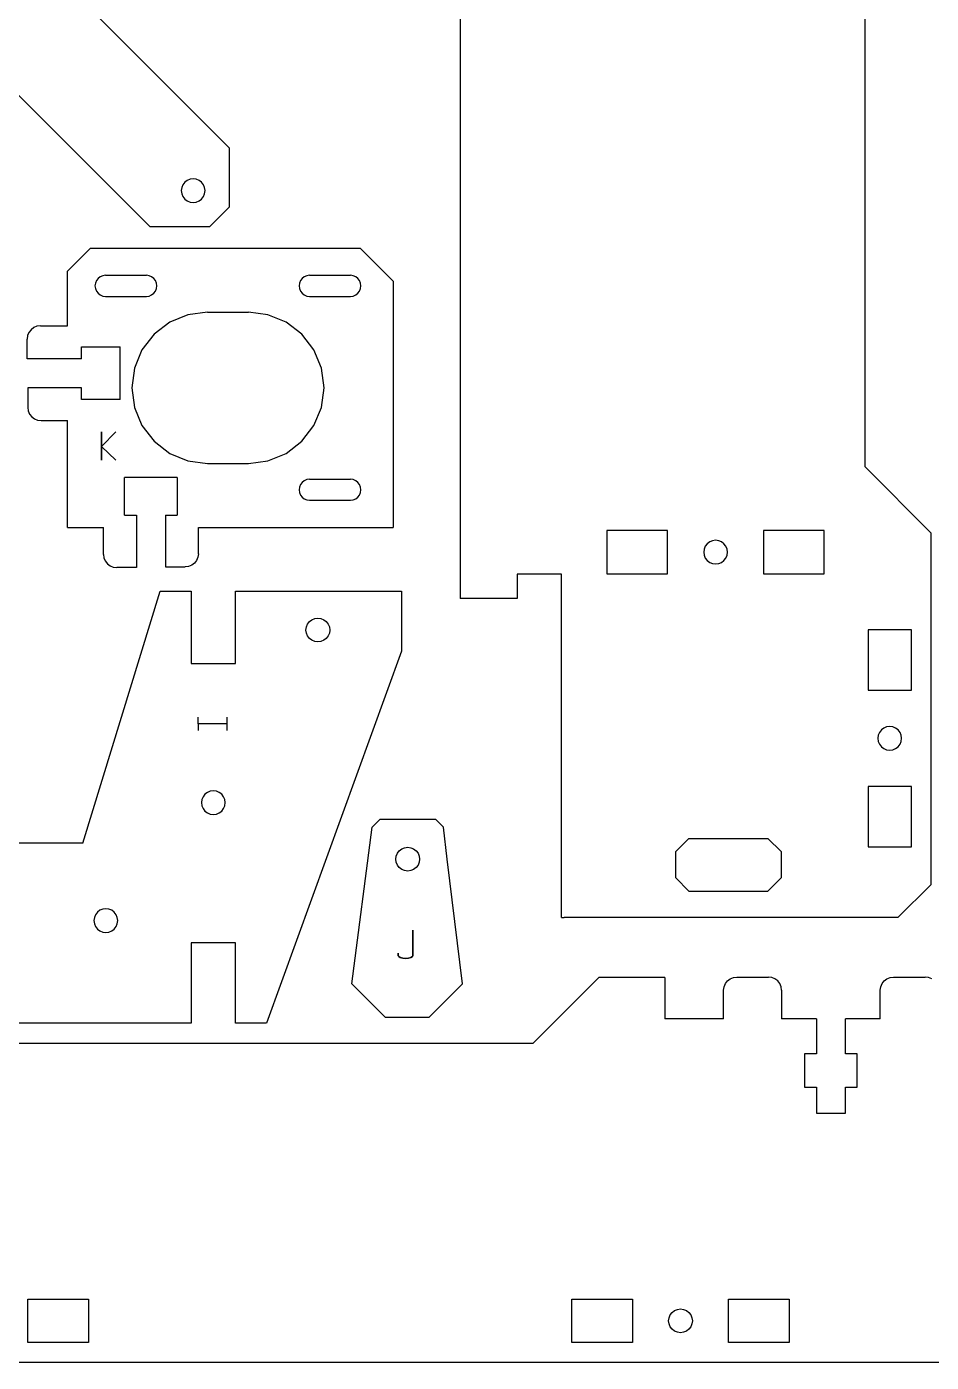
# Model space of a CAD drawing. Extents: x -950 to 1013, y 49 to 1405.
# Drawn here: x 210 to 599, y 49 to 624 of the extents above; entities that cross this region are included whole.
import ezdxf

# ---------------------------------------------------------------- set-up
doc = ezdxf.new("R2010")
doc.units = 0
doc.layers.get('0').update_dxf_attribs({"linetype": 'CONTINUOUS'})

msp = doc.modelspace()

# ---------------------------------------------------------------- linework, layer by layer
at = {"color": 2}
for points in [[(570.956607, 434.304315), (570.956607, 1212.414237)], [(396.625975, 1161.390651), (396.625975, 377.637571)], [(599.303064, 405.957861), (570.956607, 434.304315)], [(599.303064, 405.957861), (599.303064, 254.304323)], [(421.145649, 388.099596), (421.145649, 377.637571)], [(440.279504, 388.099596), (421.145649, 388.099596)], [(440.279504, 240.157301), (440.279504, 388.099596)], [(421.145649, 377.637571), (396.625975, 377.637571)], [(599.303064, 254.304323), (585.129841, 240.131109)], [(440.279504, 240.157301), (441.413351, 240.13114)], [(585.129841, 240.131109), (441.413351, 240.131109)]]:
    msp.add_lwpolyline(points, dxfattribs=at)
at = {"color": 4}
for points in [[(198.001418, 670.997109), (297.213976, 571.784548)], [(263.198239, 537.768805), (206.505343, 594.461693)], [(297.213976, 571.784548), (297.213976, 546.272739)], [(288.710047, 537.768805), (297.213976, 546.272739)], [(288.710047, 537.768805), (263.198239, 537.768805)]]:
    msp.add_lwpolyline(points, dxfattribs=at)
at = {"color": 7}
for points in [[(282.973447, 558.258421), (281.652862, 558.432284), (280.332272, 558.258421), (279.101678, 557.748692), (278.044951, 556.937836), (277.234086, 555.8811), (276.724361, 554.650509), (276.550503, 553.329924), (276.724361, 552.009331), (277.234086, 550.77874), (278.044951, 549.722004), (279.101678, 548.911148), (280.332272, 548.401419), (281.652862, 548.227557), (282.973447, 548.401419), (284.204041, 548.911148), (285.260777, 549.722004), (286.071638, 550.77874), (286.581367, 552.009331), (286.755225, 553.329924), (286.581367, 554.650509), (286.071638, 555.8811), (285.260777, 556.937836), (284.204041, 557.748692), (282.973447, 558.258421)], [(239.987336, 514.588573), (239.53424, 513.494708), (239.379704, 512.320853), (239.53424, 511.146995)], [(240.708104, 515.527892), (239.987336, 514.588573)], [(241.647415, 516.248651), (240.708104, 515.527892)], [(242.741279, 516.701747), (241.647415, 516.248651)], [(243.915137, 516.856283), (242.741279, 516.701747)], [(243.915137, 516.856283), (261.489938, 516.856283)], [(262.663793, 516.701747), (261.489938, 516.856283)], [(263.757648, 516.248651), (262.663793, 516.701747)], [(264.696967, 515.527892), (263.757648, 516.248651)], [(265.417736, 514.588573), (264.696967, 515.527892)], [(265.870822, 513.494708), (265.417736, 514.588573)], [(266.025367, 512.320853), (265.870822, 513.494708)], [(265.870822, 511.146995), (266.025367, 512.320853)], [(327.408234, 513.494708), (327.253689, 512.320853), (327.408234, 511.146995)], [(329.521408, 516.248651), (328.582089, 515.527892), (327.86132, 514.588573), (327.408234, 513.494708)], [(330.615264, 516.701747), (329.521408, 516.248651)], [(331.789118, 516.856283), (330.615264, 516.701747)], [(331.789118, 516.856283), (349.363919, 516.856283)], [(350.537777, 516.701747), (349.363919, 516.856283)], [(351.631642, 516.248651), (350.537777, 516.701747)], [(352.570961, 515.527892), (351.631642, 516.248651)], [(353.29172, 514.588573), (352.570961, 515.527892)], [(353.744816, 513.494708), (353.29172, 514.588573)], [(353.744816, 511.146995), (353.899352, 512.320853), (353.744816, 513.494708)], [(239.53424, 511.146995), (239.987336, 510.053139)], [(239.987336, 510.053139), (240.708104, 509.11382)], [(240.708104, 509.11382), (241.647415, 508.39306)], [(241.647415, 508.39306), (242.741279, 507.939965), (243.915137, 507.78542)], [(243.915137, 507.78542), (261.489938, 507.78542)], [(261.489938, 507.78542), (262.663793, 507.939965)], [(262.663793, 507.939965), (263.757648, 508.39306)], [(263.757648, 508.39306), (264.696967, 509.11382)], [(264.696967, 509.11382), (265.417736, 510.053139)], [(265.417736, 510.053139), (265.870822, 511.146995)], [(327.408234, 511.146995), (327.86132, 510.053139)], [(327.86132, 510.053139), (328.582089, 509.11382)], [(328.582089, 509.11382), (329.521408, 508.39306), (330.615264, 507.939965)], [(330.615264, 507.939965), (331.789118, 507.78542)], [(331.789118, 507.78542), (349.363919, 507.78542)], [(349.363919, 507.78542), (350.537777, 507.939965), (351.631642, 508.39306)], [(351.631642, 508.39306), (352.570961, 509.11382)], [(352.570961, 509.11382), (353.29172, 510.053139)], [(353.29172, 510.053139), (353.744816, 511.146995)], [(287.852128, 500.982276), (279.41504, 499.871517)], [(287.852128, 500.982276), (305.426928, 500.982276)], [(313.864016, 499.871517), (305.426928, 500.982276)], [(279.41504, 499.871517), (271.552921, 496.614915), (264.801569, 491.434421), (259.621073, 484.683069), (256.364482, 476.820955), (255.253711, 468.383859), (256.364482, 459.946772)], [(321.726135, 496.614915), (313.864016, 499.871517)], [(328.477487, 491.434421), (321.726135, 496.614915)], [(333.657984, 484.683069), (328.477487, 491.434421)], [(336.914575, 476.820955), (333.657984, 484.683069)], [(336.914575, 459.946772), (338.025345, 468.383859), (336.914575, 476.820955)], [(256.364482, 459.946772), (259.621073, 452.084653)], [(333.657984, 452.084653), (336.914575, 459.946772)], [(259.621073, 452.084653), (264.801569, 445.3333), (271.552921, 440.152804), (279.41504, 436.896213), (287.852128, 435.785442)], [(328.477487, 445.3333), (333.657984, 452.084653)], [(321.726135, 440.152804), (328.477487, 445.3333)], [(313.864016, 436.896213), (321.726135, 440.152804)], [(287.852128, 435.785442), (305.426928, 435.785442)], [(305.426928, 435.785442), (313.864016, 436.896213)], [(327.86132, 426.714588), (327.408234, 425.620724)], [(328.582089, 427.653899), (327.86132, 426.714588)], [(329.521408, 428.374667), (328.582089, 427.653899)], [(330.615264, 428.827757), (329.521408, 428.374667)], [(331.789118, 428.982299), (330.615264, 428.827757)], [(331.789118, 428.982299), (349.363919, 428.982299)], [(350.537777, 428.827757), (349.363919, 428.982299)], [(351.631642, 428.374667), (350.537777, 428.827757)], [(352.570961, 427.653899), (351.631642, 428.374667)], [(353.29172, 426.714588), (352.570961, 427.653899)], [(353.744816, 425.620724), (353.29172, 426.714588)], [(327.408234, 425.620724), (327.253689, 424.446869)], [(327.253689, 424.446869), (327.408234, 423.27301)], [(327.408234, 423.27301), (327.86132, 422.179149)], [(327.86132, 422.179149), (328.582089, 421.239835), (329.521408, 420.519067), (330.615264, 420.06598), (331.789118, 419.911435)], [(349.363919, 419.911435), (350.537777, 420.06598)], [(350.537777, 420.06598), (351.631642, 420.519067)], [(351.631642, 420.519067), (352.570961, 421.239835), (353.29172, 422.179149)], [(353.29172, 422.179149), (353.744816, 423.27301)], [(353.899352, 424.446869), (353.744816, 425.620724)], [(353.744816, 423.27301), (353.899352, 424.446869)], [(331.789118, 419.911435), (349.363919, 419.911435)], [(485.917271, 406.949749), (459.838536, 406.949749)], [(459.838536, 406.949749), (459.838536, 388.241124)], [(485.917271, 388.241124), (485.917271, 406.949749)], [(527.303081, 406.949749), (527.303081, 388.241124)], [(553.381806, 406.949749), (527.303081, 406.949749)], [(553.381806, 388.241124), (553.381806, 406.949749)], [(501.676942, 398.917301), (501.502921, 397.595444), (501.676942, 396.273589), (502.187159, 395.041819), (502.9988, 393.984077), (504.056542, 393.172435), (505.288321, 392.662219), (506.610167, 392.488197), (507.932025, 392.662219), (509.1638, 393.172435), (510.221542, 393.984077), (511.033184, 395.041819), (511.5434, 396.273589), (511.717425, 397.595444), (511.5434, 398.917301), (511.033184, 400.149068), (510.221542, 401.206819)], [(502.187159, 400.149068), (501.676942, 398.917301)], [(502.9988, 401.206819), (502.187159, 400.149068)], [(504.056542, 402.018452), (502.9988, 401.206819)], [(505.288321, 402.528677), (504.056542, 402.018452)], [(506.610167, 402.702701), (505.288321, 402.528677)], [(509.1638, 402.018452), (507.932025, 402.528677), (506.610167, 402.702701)], [(510.221542, 401.206819), (509.1638, 402.018452)], [(459.838536, 388.241124), (485.917271, 388.241124)], [(527.303081, 388.241124), (553.381806, 388.241124)], [(331.735118, 367.658581), (332.794233, 368.471259)], [(332.794233, 368.471259), (334.027585, 368.98213)], [(334.027585, 368.98213), (335.351138, 369.156388)], [(335.351138, 369.156388), (336.674687, 368.98213)], [(336.674687, 368.98213), (337.908047, 368.471259)], [(337.908047, 368.471259), (338.967153, 367.658581)], [(330.23732, 364.042565), (330.411569, 365.366115)], [(330.411569, 362.719012), (330.23732, 364.042565)], [(330.411569, 365.366115), (330.92244, 366.599475)], [(330.92244, 361.485652), (330.411569, 362.719012)], [(330.92244, 366.599475), (331.735118, 367.658581)], [(338.967153, 367.658581), (339.779832, 366.599475)], [(339.779832, 366.599475), (340.290703, 365.366115)], [(340.290703, 362.719012), (339.779832, 361.485652)], [(340.290703, 365.366115), (340.46496, 364.042565)], [(340.46496, 364.042565), (340.290703, 362.719012)], [(572.232218, 364.146645), (572.232218, 338.067916), (590.940887, 338.067916), (590.940887, 364.146645), (572.232218, 364.146645)], [(331.735118, 360.426549), (330.92244, 361.485652)], [(332.794233, 359.613868), (331.735118, 360.426549)], [(334.027585, 359.102997), (332.794233, 359.613868)], [(335.351138, 358.928748), (334.027585, 359.102997)], [(336.674687, 359.102997), (335.351138, 358.928748)], [(337.908047, 359.613868), (336.674687, 359.102997)], [(338.967153, 360.426549), (337.908047, 359.613868)], [(339.779832, 361.485652), (338.967153, 360.426549)], [(580.264696, 322.308235), (579.032929, 321.798019)], [(581.586551, 322.48226), (580.264696, 322.308235)], [(582.908409, 322.308235), (581.586551, 322.48226)], [(584.140175, 321.798019), (582.908409, 322.308235)], [(576.653329, 318.696869), (576.479305, 317.375011)], [(576.479305, 317.375011), (576.653329, 316.053156)], [(577.163542, 319.928635), (576.653329, 318.696869)], [(577.975184, 320.986381), (577.163542, 319.928635)], [(579.032929, 321.798019), (577.975184, 320.986381)], [(585.197929, 320.986381), (584.140175, 321.798019)], [(586.009567, 319.928635), (585.197929, 320.986381)], [(586.519784, 318.696869), (586.009567, 319.928635)], [(586.693809, 317.375011), (586.519784, 318.696869)], [(586.519784, 316.053156), (586.693809, 317.375011)], [(576.653329, 316.053156), (577.163542, 314.821389), (577.975184, 313.763635)], [(577.975184, 313.763635), (579.032929, 312.952002)], [(579.032929, 312.952002), (580.264696, 312.441781)], [(580.264696, 312.441781), (581.586551, 312.267756)], [(581.586551, 312.267756), (582.908409, 312.441781)], [(582.908409, 312.441781), (584.140175, 312.952002)], [(584.140175, 312.952002), (585.197929, 313.763635)], [(585.197929, 313.763635), (586.009567, 314.821389)], [(586.009567, 314.821389), (586.519784, 316.053156)], [(289.013558, 294.594939), (287.780198, 294.084068), (286.721096, 293.271386), (285.908417, 292.212275), (285.397543, 290.978924), (285.223298, 289.655371), (285.397543, 288.331813)], [(290.337111, 294.769188), (289.013558, 294.594939)], [(291.660664, 294.594939), (290.337111, 294.769188)], [(292.894024, 294.084068), (291.660664, 294.594939)], [(294.765809, 292.212275), (293.953127, 293.271386), (292.894024, 294.084068)], [(590.940887, 296.682109), (572.232218, 296.682109), (572.232218, 270.603371), (590.940887, 270.603371), (590.940887, 296.682109)], [(285.397543, 288.331813), (285.908417, 287.098461)], [(289.013558, 284.715797), (290.337111, 284.541548), (291.660664, 284.715797), (292.894024, 285.226668), (293.953127, 286.039355), (294.765809, 287.098461), (295.276689, 288.331813), (295.450937, 289.655371)], [(295.276689, 290.978924), (294.765809, 292.212275)], [(295.450937, 289.655371), (295.276689, 290.978924)], [(285.908417, 287.098461), (286.721096, 286.039355), (287.780198, 285.226668)], [(287.780198, 285.226668), (289.013558, 284.715797)], [(495.135593, 274.251212), (489.466304, 268.581923)], [(495.135593, 274.251212), (529.139902, 274.251212)], [(534.809191, 268.581923), (529.139902, 274.251212)], [(368.925015, 265.313562), (369.099264, 266.637115)], [(369.099264, 263.990013), (368.925015, 265.313562)], [(369.099264, 266.637115), (369.610135, 267.870475)], [(369.610135, 267.870475), (370.422816, 268.929581)], [(370.422816, 268.929581), (371.481919, 269.74226)], [(371.481919, 269.74226), (372.715279, 270.253131)], [(372.715279, 270.253131), (374.038832, 270.427388)], [(374.038832, 270.427388), (375.362385, 270.253131)], [(375.362385, 270.253131), (376.595745, 269.74226)], [(376.595745, 269.74226), (377.654848, 268.929581)], [(377.654848, 268.929581), (378.467526, 267.870475)], [(378.467526, 267.870475), (378.978401, 266.637115)], [(378.978401, 266.637115), (379.152655, 265.313562)], [(379.152655, 265.313562), (378.978401, 263.990013)], [(489.466304, 257.243349), (489.466304, 268.581923)], [(534.809191, 268.581923), (534.809191, 257.243349)], [(369.610135, 262.756653), (369.099264, 263.990013)], [(370.422816, 261.697547), (369.610135, 262.756653)], [(371.481919, 260.884868), (370.422816, 261.697547)], [(372.715279, 260.373997), (371.481919, 260.884868)], [(374.038832, 260.199749), (372.715279, 260.373997)], [(375.362385, 260.373997), (374.038832, 260.199749)], [(376.595745, 260.884868), (375.362385, 260.373997)], [(377.654848, 261.697547), (376.595745, 260.884868)], [(378.467526, 262.756653), (377.654848, 261.697547)], [(378.978401, 263.990013), (378.467526, 262.756653)], [(489.466304, 257.243349), (495.135593, 251.574052), (529.139902, 251.574052), (534.809191, 257.243349)], [(241.505433, 243.269045), (240.446327, 242.456363), (239.633649, 241.397252)], [(242.738793, 243.779916), (241.505433, 243.269045)], [(244.062343, 243.954165), (242.738793, 243.779916)], [(245.385896, 243.779916), (244.062343, 243.954165)], [(246.619256, 243.269045), (245.385896, 243.779916)], [(247.678358, 242.456363), (246.619256, 243.269045)], [(248.49104, 241.397252), (247.678358, 242.456363)], [(239.122769, 240.1639), (238.94852, 238.840348)], [(238.94852, 238.840348), (239.122769, 237.516789)], [(239.633649, 241.397252), (239.122769, 240.1639)], [(239.122769, 237.516789), (239.633649, 236.283435)], [(239.633649, 236.283435), (240.446327, 235.224323)], [(247.678358, 235.224323), (248.49104, 236.283435)], [(249.001911, 240.1639), (248.49104, 241.397252)], [(248.49104, 236.283435), (249.001911, 237.516789)], [(249.17616, 238.840348), (249.001911, 240.1639)], [(249.001911, 237.516789), (249.17616, 238.840348)], [(240.446327, 235.224323), (241.505433, 234.411645)], [(241.505433, 234.411645), (242.738793, 233.90077)], [(242.738793, 233.90077), (244.062343, 233.726525)], [(244.062343, 233.726525), (245.385896, 233.90077)], [(245.385896, 233.90077), (246.619256, 234.411645), (247.678358, 235.224323)], [(210.450152, 75.762819), (236.528886, 75.762819)], [(236.528886, 57.054155), (210.450152, 57.054155), (210.450152, 75.762819)], [(236.528886, 75.762819), (236.528886, 57.054155)], [(444.733543, 57.054155), (444.733543, 75.762819)], [(444.733543, 75.762819), (470.81228, 75.762819)], [(470.81228, 75.762819), (470.81228, 57.054155)], [(512.198087, 57.054155), (512.198087, 75.762819)], [(538.276825, 75.762819), (538.276825, 57.054155), (512.198087, 57.054155)], [(512.198087, 75.762819), (538.276825, 75.762819)], [(487.082177, 68.962116), (487.893807, 70.019861)], [(487.893807, 70.019861), (488.951561, 70.8315)], [(488.951561, 70.8315), (490.183327, 71.341716)], [(490.183327, 71.341716), (491.505185, 71.515741)], [(491.505185, 71.515741), (492.82704, 71.341716)], [(492.82704, 71.341716), (494.058807, 70.8315)], [(494.058807, 70.8315), (495.116561, 70.019861), (495.928194, 68.962116)], [(486.397936, 66.408483), (486.571961, 67.730341)], [(486.571961, 65.086637), (486.397936, 66.408483)], [(486.571961, 67.730341), (487.082177, 68.962116)], [(487.082177, 63.854861), (486.571961, 65.086637)], [(487.893807, 62.797116), (487.082177, 63.854861)], [(495.928194, 63.854861), (495.116561, 62.797116)], [(495.928194, 68.962116), (496.438407, 67.730341)], [(496.438407, 65.086637), (495.928194, 63.854861)], [(496.438407, 67.730341), (496.61244, 66.408483)], [(496.61244, 66.408483), (496.438407, 65.086637)], [(488.951561, 61.985475), (487.893807, 62.797116)], [(490.183327, 61.475261), (488.951561, 61.985475)], [(491.505185, 61.301237), (490.183327, 61.475261)], [(492.82704, 61.475261), (491.505185, 61.301237)], [(494.058807, 61.985475), (492.82704, 61.475261)], [(495.116561, 62.797116), (494.058807, 61.985475)], [(470.81228, 57.054155), (444.733543, 57.054155)]]:
    msp.add_lwpolyline(points, dxfattribs=at)
at = {"color": 5}
for points in [[(227.474192, 518.613755), (237.395449, 528.535012), (353.615896, 528.535012)], [(367.789118, 514.361786), (353.615896, 528.535012)], [(227.474192, 495.086196), (227.474192, 518.613755)], [(367.789118, 514.361786), (367.789118, 408.232693)], [(214.384833, 494.893021), (213.017505, 494.326661)], [(215.852154, 495.086196), (214.384833, 494.893021)], [(215.852154, 495.086196), (227.474192, 495.086196)], [(210.37604, 490.884228), (210.182865, 489.416908)], [(210.182865, 480.91297), (210.182865, 489.416908)], [(210.9424, 492.251556), (210.37604, 490.884228)], [(211.843361, 493.4257), (210.9424, 492.251556)], [(213.017505, 494.326661), (211.843361, 493.4257)], [(233.509961, 480.91297), (233.509961, 486.015347)], [(233.509961, 486.015347), (250.266047, 486.015347)], [(250.266047, 463.338179), (250.266047, 486.015347)], [(233.509961, 480.91297), (210.182865, 480.91297)], [(210.466326, 468.440541), (210.466326, 459.936604)], [(233.509961, 468.440541), (210.511418, 468.440541)], [(233.509961, 463.338179), (233.509961, 468.440541)], [(250.266047, 463.338179), (233.509961, 463.338179)], [(210.466326, 459.936604), (210.659505, 458.469284)], [(210.659505, 458.469284), (211.225864, 457.101955)], [(211.225864, 457.101955), (212.126825, 455.927811)], [(212.126825, 455.927811), (213.300966, 455.026853)], [(213.300966, 455.026853), (214.668295, 454.460491)], [(214.668295, 454.460491), (216.135615, 454.267315), (227.474192, 454.267315)], [(227.474192, 408.232693), (227.474192, 454.267315)], [(274.812769, 429.727964), (252.135601, 429.727964)], [(252.135601, 413.513893), (252.135601, 429.727964)], [(274.812769, 429.727964), (274.812769, 413.513893)], [(252.135601, 413.513893), (257.237978, 413.513893)], [(257.237978, 413.513893), (257.237978, 390.941365)], [(269.710407, 413.513893), (274.812769, 413.513893)], [(269.710407, 413.513893), (269.710407, 391.259285)], [(227.474192, 408.232693), (243.064752, 408.232693)], [(243.064752, 396.610651), (243.064752, 408.232693)], [(283.883633, 396.894115), (283.883633, 408.232693)], [(283.883633, 408.232693), (367.789118, 408.232693)], [(243.064752, 396.610651), (243.257927, 395.14333)], [(243.257927, 395.14333), (243.824286, 393.776005)], [(243.824286, 393.776005), (244.725247, 392.601861)], [(244.725247, 392.601861), (245.899392, 391.7009)], [(245.899392, 391.7009), (247.26672, 391.134541)], [(279.681664, 391.418005), (278.214344, 391.224827)], [(281.048993, 391.984365), (279.681664, 391.418005)], [(282.223137, 392.885322), (281.048993, 391.984365)], [(283.124095, 394.059467), (282.223137, 392.885322)], [(283.690457, 395.426795), (283.124095, 394.059467)], [(283.883633, 396.894115), (283.690457, 395.426795)], [(247.26672, 391.134541), (248.73404, 390.941365)], [(257.237978, 390.941365), (248.73404, 390.941365)], [(269.710407, 391.224827), (278.214344, 391.224827)], [(234.140057, 272.176668), (267.466975, 380.785437)], [(267.466975, 380.785437), (280.820362, 380.785437)], [(280.820362, 380.785437), (280.820362, 349.540677)], [(299.853865, 380.80453), (371.431976, 380.80453)], [(299.853865, 349.540677), (299.853865, 380.80453)], [(371.431976, 380.80453), (371.431976, 354.951332)], [(371.431976, 354.951332), (313.207248, 194.629819)], [(280.820362, 349.540677), (299.853865, 349.540677)], [(358.786168, 279.150636), (361.995168, 282.359628)], [(386.089656, 282.359628), (361.995168, 282.359628)], [(386.089656, 282.359628), (389.387415, 279.061869)], [(350.025168, 211.554723), (358.786168, 279.150636)], [(391.084898, 265.313562), (389.387415, 279.061869)], [(234.140057, 272.176668), (172.293103, 272.176668)], [(397.570601, 211.539725), (391.084898, 265.313562)], [(299.853865, 229.277421), (280.820362, 229.277421)], [(280.820362, 229.277421), (280.820362, 194.629819)], [(299.853865, 194.629819), (299.853865, 229.277421)], [(428.028199, 186.03049), (456.374656, 214.376939)], [(484.721113, 214.376939), (456.374656, 214.376939)], [(484.721113, 214.376939), (484.721113, 196.518677)], [(511.732616, 212.858173), (512.90676, 213.75913)], [(512.90676, 213.75913), (514.274088, 214.325493)], [(514.274088, 214.325493), (515.741409, 214.518668), (529.347696, 214.518668)], [(530.815017, 214.325493), (529.347696, 214.518668)], [(532.182345, 213.75913), (530.815017, 214.325493)], [(533.356489, 212.858173), (532.182345, 213.75913)], [(579.197151, 212.858173), (580.371296, 213.75913)], [(580.371296, 213.75913), (581.738624, 214.325493)], [(581.738624, 214.325493), (583.205944, 214.518668), (596.812232, 214.518668)], [(598.279553, 214.325493), (596.812232, 214.518668)], [(599.646872, 213.75913), (598.279553, 214.325493)], [(350.025168, 211.554723), (364.3916, 197.188291), (383.219166, 197.188291)], [(383.219166, 197.188291), (397.570601, 211.539725)], [(510.07212, 208.84938), (510.265295, 210.3167)], [(510.07212, 196.518677), (510.07212, 208.84938)], [(510.265295, 210.3167), (510.831655, 211.684028)], [(510.831655, 211.684028), (511.732616, 212.858173)], [(534.257447, 211.684028), (533.356489, 212.858173)], [(534.823806, 210.3167), (534.257447, 211.684028)], [(535.016985, 208.84938), (534.823806, 210.3167)], [(535.016985, 208.84938), (535.016985, 196.518677)], [(577.536656, 208.84938), (577.729831, 210.3167)], [(577.536656, 196.518677), (577.536656, 208.84938)], [(577.729831, 210.3167), (578.296194, 211.684028)], [(578.296194, 211.684028), (579.197151, 212.858173)], [(510.07212, 196.518677), (484.721113, 196.518677)], [(550.040584, 196.518677), (535.016985, 196.518677)], [(550.040584, 196.518677), (550.040584, 181.49506)], [(577.536656, 196.518677), (562.513039, 196.518677)], [(562.513039, 181.49506), (562.513039, 196.518677)], [(280.820362, 194.629819), (172.293103, 194.629819)], [(313.207248, 194.629819), (299.853865, 194.629819)], [(116.056497, 186.03049), (428.028199, 186.03049)], [(544.938234, 181.49506), (544.938234, 167.038373)], [(550.040584, 181.49506), (544.938234, 181.49506)], [(567.615398, 181.49506), (562.513039, 181.49506)], [(567.615398, 167.038373), (567.615398, 181.49506)], [(544.938234, 167.038373), (550.040584, 167.038373)], [(550.040584, 167.038373), (550.040584, 155.841522)], [(562.513039, 167.038373), (567.615398, 167.038373)], [(562.513039, 155.841522), (562.513039, 167.038373)], [(550.040584, 155.841522), (562.513039, 155.841522)], [(59.363592, 48.550226), (994.512881, 48.550226)]]:
    msp.add_lwpolyline(points, dxfattribs=at)
at = {"color": 1}
for points in [[(248.374058, 437.183229), (242.250103, 443.041163), (242.250103, 437.183229), (242.250103, 449.394676), (242.250103, 443.041163), (248.374058, 449.394676), (242.250103, 443.041163), (248.374058, 437.183229)], [(283.867898, 323.619149), (283.867898, 326.453797)], [(296.096633, 323.619149), (283.867898, 323.619149)], [(283.867898, 323.619149), (283.867898, 320.7845)], [(296.096633, 326.453797), (296.096633, 323.619149), (296.096633, 320.7845)], [(376.306169, 234.70342), (376.306169, 223.906731), (376.306169, 234.70342)], [(369.934433, 223.906731), (369.934433, 224.773923)], [(369.934433, 224.773923), (369.934433, 223.906731)], [(369.991392, 223.634013), (369.934433, 223.906731)], [(369.934433, 223.906731), (369.991392, 223.634013)], [(370.162295, 223.382325), (369.991392, 223.634013)], [(369.9914, 223.634013), (370.162304, 223.382325)], [(370.845913, 222.942045), (370.162295, 223.382325)], [(370.162304, 223.382325), (370.845922, 222.942045)], [(371.870249, 222.643381), (370.845913, 222.942045)], [(370.845922, 222.942045), (371.870258, 222.643381)], [(373.120296, 222.543828), (371.870249, 222.643381)], [(371.870258, 222.643381), (373.120305, 222.543828)], [(374.370344, 222.643381), (373.120296, 222.543828)], [(373.120305, 222.543828), (374.370353, 222.643381)], [(375.394689, 222.942045), (374.370344, 222.643381)], [(374.370353, 222.643381), (375.394697, 222.942045)], [(376.078298, 223.382325), (375.394689, 222.942045)], [(375.394697, 222.942045), (376.078303, 223.382325)], [(376.249201, 223.634013), (376.078298, 223.382325)], [(376.078303, 223.382325), (376.249206, 223.634013)], [(376.306169, 223.906731), (376.249206, 223.634013)], [(376.249206, 223.634013), (376.306169, 223.906731)]]:
    msp.add_lwpolyline(points, dxfattribs=at)

doc.saveas('drawing.dxf')
